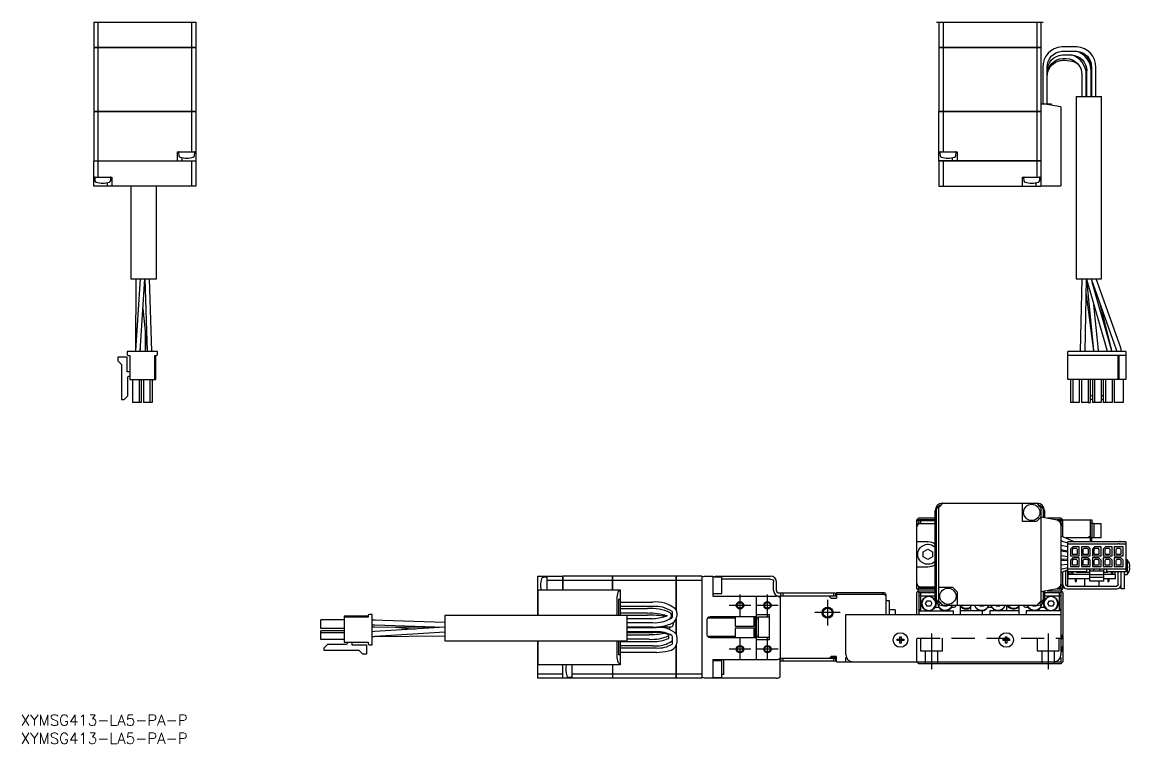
# Model space of a CAD drawing. Extents: x 0 to 640, y -8 to 361.
# Drawn here: x 0.4 to 304.1, y -8 to 190 of the extents above; entities that cross this region are included whole.
import ezdxf

# ---------------------------------------------------------------- set-up
doc = ezdxf.new("R2010")
doc.units = 0
doc.header["$LTSCALE"] = 0.5
doc.linetypes.add('CENTER', pattern=[50.8, 31.75, -6.35, 6.35, -6.35])
doc.linetypes.add('DASHED', pattern=[19.05, 12.7, -6.35])
for name, color, linetype in [('MSM_CENTER', 1, 'CENTER'), ('MSM_CONTINUOUS', 7, 'CONTINUOUS'), ('MSM_DASHED', 4, 'DASHED'), ('MSM_NARROW', 5, 'CONTINUOUS'), ('MSM_PART_NUMBER', 7, 'CONTINUOUS')]:
    doc.layers.add(name, color=color, linetype=linetype)
doc.styles.get("Standard").update_dxf_attribs({"font": 'txt.shx', "height": 1, "bigfont": 'bigfont.shx'})

msp = doc.modelspace()

# ---------------------------------------------------------------- linework, layer by layer
at = {"layer": 'MSM_CENTER'}
for p, q in [((197.23, 27), (197.23, 33)), ((204.73, 27), (204.73, 33)), ((221.23, 31.5), (221.23, 24.5)), ((200.23, 30), (194.23, 30)), ((207.73, 30), (201.73, 30)), ((224.73, 28), (217.73, 28)), ((249.73, 22.3), (249.73, 12.5)), ((281.73, 22.3), (281.73, 12.5)), ((197.23, 15), (197.23, 21)), ((204.73, 15), (204.73, 21)), ((200.23, 18), (194.23, 18)), ((207.73, 18), (201.73, 18))]:
    msp.add_line(p, q, dxfattribs=at)
at = {"layer": 'MSM_CONTINUOUS'}
for p, q in [((20, 190.01), (20, 183.02)), ((20, 190.01), (48, 190.01)), ((21.15, 190.01), (21.15, 183.02)), ((46.84, 190.01), (46.84, 183.02)), ((48, 190.01), (48, 183.02)), ((251.12, 190.01), (280.35, 190.01)), ((251.73, 190.01), (251.73, 183.02)), ((252.89, 190.01), (252.89, 183.02)), ((278.58, 190.01), (278.58, 183.02)), ((279.73, 190.01), (279.73, 183.02)), ((20, 183.02), (48, 183.02)), ((20, 183.01), (20, 165.52)), ((48, 183.01), (20, 183.01)), ((20.01, 183.01), (20.01, 183.02)), ((21.15, 183.01), (21.15, 165.52)), ((21.16, 183.01), (21.16, 183.02)), ((46.83, 183.01), (46.83, 183.02)), ((46.84, 183.01), (46.84, 165.52)), ((47.99, 183.01), (47.99, 183.02)), ((48, 183.01), (48, 165.52)), ((251.73, 183.02), (279.73, 183.02)), ((251.73, 183.01), (251.73, 165.52)), ((279.73, 183.01), (251.73, 183.01)), ((251.74, 183.01), (251.74, 183.02)), ((252.89, 183.01), (252.89, 165.52)), ((252.9, 183.01), (252.9, 183.02)), ((278.57, 183.01), (278.57, 183.02)), ((278.58, 183.01), (278.58, 165.52)), ((279.72, 183.01), (279.72, 183.02)), ((279.73, 183.01), (279.73, 145.01)), ((289.58, 183.21), (285.49, 183.21)), ((285.49, 182.01), (289.58, 182.01)), ((285.64, 181.01), (288.12, 181.01)), ((285.79, 180.01), (286.67, 180.01)), ((286.25, 179.53), (287.63, 179.41)), ((289.58, 181.99), (289.54, 182.01)), ((280.28, 177.61), (280.28, 167.61)), ((281.48, 167.61), (281.48, 177.61)), ((292.13, 177.32), (292.12, 177.34)), ((292.12, 177.34), (292.13, 177.32)), ((292.18, 176.61), (292.13, 177.32)), ((292.13, 177.32), (292.28, 176.11)), ((292.18, 169.61), (292.18, 176.61)), ((292.28, 176.61), (292.28, 169.61)), ((293.48, 169.61), (293.48, 176.61)), ((293.58, 177.61), (293.58, 169.61)), ((294.78, 169.61), (294.78, 177.61)), ((281.48, 175.12), (281.49, 175.36)), ((290.98, 175.61), (290.98, 169.61)), ((279.73, 167.61), (282.53, 167.61)), ((285.23, 166.74), (280.33, 167.61)), ((282.53, 167.61), (282.53, 167.22)), ((289.38, 169.61), (296.38, 169.61)), ((289.38, 169.61), (289.38, 119.61)), ((296.38, 119.61), (296.38, 169.61)), ((20, 165.52), (48, 165.52)), ((20, 165.51), (20, 151.91)), ((48, 165.51), (20, 165.51)), ((20.01, 165.51), (20.01, 165.52)), ((21.15, 165.51), (21.15, 151.91)), ((21.16, 165.51), (21.16, 165.52)), ((46.83, 165.51), (46.83, 165.52)), ((46.84, 165.51), (46.84, 154.41)), ((47.99, 165.51), (47.99, 165.52)), ((48, 165.51), (48, 151.91)), ((251.73, 165.52), (279.73, 165.52)), ((279.73, 165.51), (251.73, 165.51)), ((251.73, 151.91), (251.73, 165.51)), ((251.74, 165.51), (251.74, 165.52)), ((252.89, 165.51), (252.89, 154.41)), ((252.9, 165.51), (252.9, 165.52)), ((278.57, 165.51), (278.57, 165.52)), ((278.58, 165.51), (278.58, 151.91)), ((279.72, 165.51), (279.72, 165.52)), ((285.23, 166.74), (285.23, 145.11)), ((20, 151.91), (48, 151.91)), ((48, 151.9), (20, 151.9)), ((20, 145.01), (20, 151.9)), ((20.01, 151.91), (20.01, 151.9)), ((21.15, 151.9), (21.15, 147.51)), ((21.16, 151.91), (21.16, 151.9)), ((43, 154.41), (48, 154.41)), ((43, 151.91), (43, 154.41)), ((43.27, 154.19), (43.34, 153.42)), ((44.25, 151.91), (44.25, 152.84)), ((46.83, 151.91), (46.83, 151.9)), ((46.84, 151.9), (46.84, 145.01)), ((47.66, 153.42), (47.73, 154.19)), ((47.99, 151.91), (47.99, 151.9)), ((48, 151.9), (48, 145.01)), ((251.73, 154.41), (256.73, 154.41)), ((279.73, 151.91), (251.73, 151.91)), ((251.73, 151.9), (251.73, 145.01)), ((279.73, 151.9), (251.73, 151.9)), ((251.74, 151.91), (251.74, 151.9)), ((252, 154.19), (252.07, 153.42)), ((252.89, 151.9), (252.89, 145.01)), ((252.9, 151.91), (252.9, 151.9)), ((255.48, 151.91), (255.48, 152.84)), ((256.4, 153.42), (256.46, 154.19)), ((256.73, 154.41), (256.73, 151.91)), ((278.57, 151.91), (278.57, 151.9)), ((278.58, 151.9), (278.58, 147.51)), ((279.72, 151.91), (279.72, 151.9)), ((20, 147.51), (25, 147.51)), ((20.27, 147.3), (20.34, 146.53)), ((23.75, 145.01), (23.75, 145.95)), ((24.66, 146.53), (24.73, 147.3)), ((25, 147.51), (25, 145.01)), ((274.73, 147.51), (279.73, 147.51)), ((274.73, 145.01), (274.73, 147.51)), ((275, 147.3), (275.07, 146.53)), ((278.48, 145.01), (278.48, 145.95)), ((279.4, 146.53), (279.46, 147.3)), ((48, 145.01), (20, 145.01)), ((30.23, 145.01), (30.23, 119.61)), ((37.23, 119.61), (37.23, 145.01)), ((251.73, 145.01), (279.73, 145.01)), ((279.73, 145.11), (285.23, 145.11)), ((30.23, 119.61), (37.23, 119.61)), ((31.6, 119.61), (31.45, 99.94)), ((32.7, 119.61), (31.46, 99.81)), ((32.76, 99.73), (34, 119.59)), ((34, 119.61), (34.65, 99.68)), ((35.94, 99.72), (35.3, 119.61)), ((289.38, 119.61), (296.38, 119.61)), ((290.93, 119.61), (290.54, 99.71)), ((291.83, 99.69), (292.23, 119.61)), ((292.23, 119.52), (297.77, 100.1)), ((292.24, 119.48), (294.2, 99.88)), ((293.49, 119.61), (300.38, 100.2)), ((299.02, 100.46), (293.83, 118.67)), ((301.61, 100.64), (294.87, 119.61)), ((292.15, 115.3), (294.2, 99.85)), ((295.5, 100.01), (294.25, 112.42)), ((299.06, 100.37), (295.95, 112.68)), ((33.49, 111.45), (34.62, 99.89)), ((34.11, 105.13), (34.14, 100.27)), ((32.76, 99.61), (32.8, 100.39)), ((34.14, 100.27), (34.15, 99.61)), ((299.19, 99.61), (299.02, 100.46)), ((299.2, 99.61), (299.06, 100.37)), ((301.87, 99.61), (301.61, 100.64)), ((26.62, 98.06), (26.62, 97.06)), ((29.15, 98.06), (26.62, 98.06)), ((29.15, 94.21), (29.15, 98.06)), ((29.19, 99.61), (29.19, 98.89)), ((37.47, 99.61), (29.19, 99.61)), ((29.49, 98.59), (29.9, 98.59)), ((29.9, 98.59), (29.9, 91.96)), ((31.45, 99.94), (31.45, 99.61)), ((31.46, 99.81), (31.45, 99.61)), ((32.75, 99.61), (32.76, 99.73)), ((34.62, 99.89), (34.64, 99.61)), ((34.65, 99.68), (34.65, 99.61)), ((35.95, 99.61), (35.94, 99.72)), ((36.76, 98.59), (37.17, 98.59)), ((36.76, 91.96), (36.76, 98.59)), ((37.01, 91.96), (37.01, 98.59)), ((37.47, 98.89), (37.47, 99.61)), ((302.98, 99.61), (287.13, 99.61)), ((287.13, 91.96), (287.13, 99.61)), ((302.98, 98.59), (287.13, 98.59)), ((290.54, 99.71), (290.53, 99.61)), ((291.83, 99.61), (291.84, 99.76)), ((291.83, 99.61), (291.83, 99.69)), ((294.2, 99.88), (294.22, 99.61)), ((295.53, 99.61), (295.5, 100.01)), ((297.77, 100.1), (297.88, 99.61)), ((300.38, 100.21), (300.55, 99.61)), ((300.38, 100.2), (300.55, 99.61)), ((300.9, 91.96), (300.9, 98.59)), ((301.2, 91.96), (301.2, 98.59)), ((302.98, 99.61), (302.98, 91.96)), ((26.62, 97.06), (27.64, 96.04)), ((27.64, 96.04), (27.64, 86.5)), ((29.9, 94.06), (29.3, 94.06)), ((29.34, 87.5), (29.34, 92.63)), ((29.62, 92.91), (29.9, 92.91)), ((29.9, 91.96), (37.01, 91.96)), ((30.63, 91.96), (30.63, 85.61)), ((32.43, 91.96), (32.43, 85.61)), ((33.03, 91.96), (33.03, 85.61)), ((33.63, 91.96), (33.63, 85.61)), ((35.43, 91.96), (35.43, 85.61)), ((36.03, 91.96), (36.03, 85.61)), ((302.98, 91.96), (287.13, 91.96)), ((287.85, 91.96), (287.85, 85.61)), ((288.45, 91.96), (288.45, 85.61)), ((290.25, 91.96), (290.25, 85.61)), ((290.85, 91.96), (290.85, 85.61)), ((292.65, 91.96), (292.65, 85.61)), ((293.25, 91.96), (293.25, 85.61)), ((293.85, 91.96), (293.85, 85.61)), ((294.45, 91.96), (294.45, 85.61)), ((296.25, 91.96), (296.25, 85.61)), ((296.85, 91.96), (296.85, 85.61)), ((297.45, 91.96), (297.45, 85.61)), ((299.25, 91.96), (299.25, 85.61)), ((299.85, 91.96), (299.85, 85.61)), ((302.25, 91.96), (302.25, 85.61)), ((27.64, 86.5), (28.34, 86.5)), ((28.34, 86.5), (29.34, 87.5)), ((33.03, 85.61), (30.63, 85.61)), ((36.03, 85.61), (33.63, 85.61)), ((288.45, 85.61), (287.85, 85.61)), ((290.25, 85.61), (288.45, 85.61)), ((292.65, 85.61), (290.85, 85.61)), ((292.65, 85.61), (293.25, 85.61)), ((293.85, 87.5), (293.25, 87.5)), ((293.85, 86.5), (293.25, 86.5)), ((294.45, 85.61), (293.85, 85.61)), ((296.25, 85.61), (294.45, 85.61)), ((296.85, 87.5), (296.25, 87.5)), ((296.85, 86.5), (296.25, 86.5)), ((297.45, 85.61), (296.85, 85.61)), ((299.25, 85.61), (297.45, 85.61)), ((302.25, 85.61), (299.85, 85.61)), ((252.73, 58), (278.73, 58)), ((274.73, 53), (274.73, 58)), ((250.73, 32), (250.73, 56)), ((251.12, 32), (251.12, 56)), ((251.73, 31.15), (251.73, 56.84)), ((279.73, 56.85), (279.73, 31.15)), ((280.35, 56), (280.35, 54.19)), ((280.73, 56), (280.73, 54.12)), ((245.98, 53.75), (245.73, 53.5)), ((246.23, 53.5), (245.73, 53)), ((245.73, 34.5), (245.73, 53.5)), ((245.73, 52.5), (246.73, 52.5)), ((245.98, 53.75), (246.23, 54)), ((246.23, 53.5), (245.98, 53.75)), ((246.23, 54), (250.73, 54)), ((250.73, 53.5), (246.23, 53.5)), ((246.23, 52.5), (246.23, 53.3)), ((246.23, 53.3), (250.73, 53.3)), ((246.73, 53.3), (246.73, 52.5)), ((246.73, 52.5), (250.73, 52.5)), ((278.48, 53), (274.73, 53)), ((279.73, 54.3), (283.75, 53.59)), ((281.43, 54), (285.23, 54)), ((285.23, 53.5), (284.08, 53.5)), ((284.46, 53.3), (285.23, 53.3)), ((284.73, 53.06), (284.73, 53.3)), ((285.1, 52.5), (285.73, 52.5)), ((285.23, 54), (285.73, 53.5)), ((285.48, 53.75), (285.23, 53.5)), ((285.73, 53), (285.23, 53.5)), ((285.23, 53.3), (285.23, 52.5)), ((285.23, 51.82), (285.23, 36.18)), ((285.73, 53.5), (293.73, 53.5)), ((285.73, 48.89), (285.73, 53.5)), ((293.23, 53.5), (293.23, 47.47)), ((294.23, 52.5), (293.23, 52.5)), ((293.73, 53.5), (293.73, 52.5)), ((293.73, 52.5), (293.73, 48.5)), ((294.23, 52.5), (294.23, 48.5)), ((296.23, 52.4), (294.23, 52.4)), ((296.23, 48.6), (296.23, 52.4)), ((285.23, 49.1), (289.08, 47.47)), ((293.23, 49), (292.73, 48.5)), ((294.23, 48.6), (296.23, 48.6)), ((245.73, 47.5), (248.73, 47.5)), ((285.23, 47.73), (287.13, 47.12)), ((285.23, 46.48), (287.13, 46.11)), ((285.25, 47.79), (285.86, 47.53)), ((285.73, 47.57), (285.73, 47.59)), ((294.23, 48.5), (286.65, 48.5)), ((302.98, 47.47), (287.13, 47.47)), ((287.13, 39.19), (287.13, 47.47)), ((300.9, 46.76), (287.13, 46.76)), ((288.45, 46.03), (287.85, 45.43)), ((288.52, 45.58), (288.27, 45.33)), ((290.25, 46.03), (288.45, 46.03)), ((289.49, 45.58), (288.52, 45.58)), ((289.74, 45.33), (289.49, 45.58)), ((290.25, 43.63), (290.25, 46.03)), ((292.65, 46.03), (290.85, 46.03)), ((290.85, 46.03), (290.85, 43.63)), ((291.52, 45.58), (291.27, 45.33)), ((292.49, 45.58), (291.52, 45.58)), ((292.74, 45.33), (292.49, 45.58)), ((292.65, 46.03), (293.25, 45.43)), ((293.73, 47.47), (293.73, 48.5)), ((294.45, 46.03), (293.85, 45.43)), ((294.52, 45.58), (294.27, 45.33)), ((296.25, 46.03), (294.45, 46.03)), ((295.49, 45.58), (294.52, 45.58)), ((295.03, 47.47), (295.03, 47.5)), ((295.03, 47.5), (301.33, 47.5)), ((295.74, 45.33), (295.49, 45.58)), ((296.25, 43.63), (296.25, 46.03)), ((297.45, 46.03), (296.85, 45.43)), ((297.52, 45.58), (297.27, 45.33)), ((299.25, 46.03), (297.45, 46.03)), ((298.49, 45.58), (297.52, 45.58)), ((298.74, 45.33), (298.49, 45.58)), ((299.25, 43.63), (299.25, 46.03)), ((299.85, 46.03), (299.85, 43.63)), ((302.25, 46.03), (299.85, 46.03)), ((300.52, 45.58), (300.27, 45.33)), ((301.49, 45.58), (300.52, 45.58)), ((300.9, 46.76), (300.9, 46.86)), ((301.2, 46.86), (301.2, 46.76)), ((302.98, 46.76), (301.2, 46.76)), ((301.74, 45.33), (301.49, 45.58)), ((302.25, 43.63), (302.25, 46.03)), ((302.98, 47.47), (302.98, 39.19)), ((247.48, 44.72), (248.73, 45.44)), ((247.48, 43.28), (247.48, 44.72)), ((248.73, 42.56), (247.48, 43.28)), ((248.73, 45.44), (249.98, 44.72)), ((249.98, 43.28), (248.73, 42.56)), ((249.98, 44.72), (249.98, 43.28)), ((287.13, 44.89), (285.23, 45.26)), ((287.13, 44.6), (285.23, 44.88)), ((285.23, 43.66), (287.13, 43.39)), ((287.13, 42.63), (285.23, 42.59)), ((285.73, 45.16), (285.73, 44.8)), ((285.73, 42.6), (285.73, 42.31)), ((287.85, 45.43), (287.85, 43.63)), ((287.85, 43.63), (290.25, 43.63)), ((287.85, 42.43), (288.45, 43.03)), ((288.27, 45.33), (288.27, 44.08)), ((288.27, 44.08), (289.74, 44.08)), ((288.52, 42.58), (288.27, 42.33)), ((290.25, 43.03), (288.45, 43.03)), ((289.49, 42.58), (288.52, 42.58)), ((289.74, 42.33), (289.49, 42.58)), ((289.74, 44.08), (289.74, 45.33)), ((290.25, 40.63), (290.25, 43.03)), ((290.85, 43.63), (293.25, 43.63)), ((290.85, 43.03), (290.85, 40.63)), ((292.65, 43.03), (290.85, 43.03)), ((291.27, 45.33), (291.27, 44.08)), ((291.27, 44.08), (292.74, 44.08)), ((291.52, 42.58), (291.27, 42.33)), ((292.49, 42.58), (291.52, 42.58)), ((292.74, 42.33), (292.49, 42.58)), ((293.25, 42.43), (292.65, 43.03)), ((292.74, 44.08), (292.74, 45.33)), ((293.25, 43.63), (293.25, 45.43)), ((293.85, 45.43), (293.85, 43.63)), ((293.85, 43.63), (296.25, 43.63)), ((293.85, 43.03), (293.85, 40.63)), ((295.65, 43.03), (293.85, 43.03)), ((294.27, 45.33), (294.27, 44.08)), ((294.27, 44.08), (295.74, 44.08)), ((294.52, 42.58), (294.27, 42.33)), ((295.49, 42.58), (294.52, 42.58)), ((295.74, 42.33), (295.49, 42.58)), ((296.25, 42.43), (295.65, 43.03)), ((295.74, 44.08), (295.74, 45.33)), ((296.85, 45.43), (296.85, 43.63)), ((296.85, 43.63), (299.25, 43.63)), ((296.85, 43.03), (296.85, 40.63)), ((298.65, 43.03), (296.85, 43.03)), ((297.27, 45.33), (297.27, 44.08)), ((297.27, 44.08), (298.74, 44.08)), ((297.52, 42.58), (297.27, 42.33)), ((298.49, 42.58), (297.52, 42.58)), ((298.74, 42.33), (298.49, 42.58)), ((299.25, 42.43), (298.65, 43.03)), ((298.74, 44.08), (298.74, 45.33)), ((299.85, 43.63), (302.25, 43.63)), ((299.85, 43.03), (299.85, 40.63)), ((301.65, 43.03), (299.85, 43.03)), ((300.27, 45.33), (300.27, 44.08)), ((300.27, 44.08), (301.74, 44.08)), ((300.52, 42.58), (300.27, 42.33)), ((301.49, 42.58), (300.52, 42.58)), ((301.74, 42.33), (301.49, 42.58)), ((302.25, 42.43), (301.65, 43.03)), ((301.74, 44.08), (301.74, 45.33)), ((248.73, 40.5), (245.73, 40.5)), ((285.23, 42.27), (287.13, 42.43)), ((287.13, 41.22), (285.23, 41.06)), ((287.13, 40.25), (285.23, 39.83)), ((287.13, 39.7), (285.23, 38.9)), ((287.03, 39.5), (286.65, 39.5)), ((287.03, 39.5), (287.03, 35.5)), ((302.98, 39.9), (287.13, 39.9)), ((287.85, 42.43), (287.85, 40.63)), ((287.85, 40.63), (290.25, 40.63)), ((288.27, 42.33), (288.27, 41.08)), ((288.27, 41.08), (289.74, 41.08)), ((289.74, 41.08), (289.74, 42.33)), ((290.85, 40.63), (293.25, 40.63)), ((291.27, 42.33), (291.27, 41.08)), ((291.27, 41.08), (292.74, 41.08)), ((292.32, 39.19), (292.32, 39.9)), ((292.74, 41.08), (292.74, 42.33)), ((293.12, 36.62), (293.12, 39.65)), ((293.25, 40.63), (293.25, 42.43)), ((293.85, 40.63), (296.25, 40.63)), ((294.23, 39.34), (294.23, 39.9)), ((294.27, 42.33), (294.27, 41.08)), ((294.27, 41.08), (295.74, 41.08)), ((295.74, 41.08), (295.74, 42.33)), ((295.88, 39.34), (295.88, 39.9)), ((296.25, 40.63), (296.25, 42.43)), ((296.85, 40.63), (299.25, 40.63)), ((296.98, 36.62), (296.98, 39.65)), ((297.27, 42.33), (297.27, 41.08)), ((297.27, 41.08), (298.74, 41.08)), ((297.78, 39.19), (297.78, 39.9)), ((298.74, 41.08), (298.74, 42.33)), ((299.25, 40.63), (299.25, 42.43)), ((299.85, 40.63), (302.25, 40.63)), ((300.27, 42.33), (300.27, 41.08)), ((300.27, 41.08), (301.74, 41.08)), ((301.74, 41.08), (301.74, 42.33)), ((302.25, 40.63), (302.25, 42.43)), ((303.43, 42.5), (302.98, 42.5)), ((303.43, 42.5), (303.43, 38.5)), ((304, 41.39), (304.01, 41.39)), ((304, 40.32), (304, 40.68)), ((304, 40.68), (304.12, 40.68)), ((304.12, 40.32), (304, 40.32)), ((304.01, 39.61), (304, 39.61)), ((141.73, 38), (141.73, 27.23)), ((141.73, 38), (148.62, 38)), ((144.03, 37.73), (143.26, 37.66)), ((144.23, 38), (144.23, 34.3)), ((148.62, 36.85), (144.23, 36.85)), ((148.62, 34.3), (148.62, 38)), ((148.63, 37.99), (148.62, 37.99)), ((148.63, 36.84), (148.62, 36.84)), ((162.23, 38), (148.63, 38)), ((148.63, 38), (148.63, 34.3)), ((162.23, 36.85), (148.63, 36.85)), ((162.23, 34.3), (162.23, 38)), ((162.23, 37.99), (162.24, 37.99)), ((162.23, 36.85), (162.24, 36.85)), ((162.23, 36.84), (162.24, 36.84)), ((162.24, 38), (162.24, 34.3)), ((179.73, 38), (162.24, 38)), ((179.73, 36.85), (162.24, 36.85)), ((179.73, 36.85), (162.24, 36.85)), ((179.73, 38), (179.73, 28.73)), ((179.73, 37.99), (179.74, 37.99)), ((179.73, 36.85), (179.74, 36.85)), ((179.73, 36.84), (179.74, 36.84)), ((186.73, 38), (179.74, 38)), ((179.74, 28.71), (179.74, 38)), ((186.73, 36.85), (179.74, 36.85)), ((186.73, 38), (186.73, 10)), ((187.73, 38), (189.73, 38)), ((189.73, 38), (189.73, 32.5)), ((192.23, 37.75), (189.73, 37.75)), ((190.43, 37.75), (190.43, 38)), ((190.43, 38), (205.63, 38)), ((190.93, 38), (190.93, 37.75)), ((192.23, 33.25), (192.23, 37.75)), ((205.63, 37.2), (192.23, 37.2)), ((285.73, 34.5), (285.73, 39.11)), ((286.53, 35.7), (286.53, 39.45)), ((292.32, 39.19), (287.13, 39.19)), ((287.23, 37.3), (287.23, 38.5)), ((293.12, 38.5), (287.23, 38.5)), ((293.12, 37.3), (287.23, 37.3)), ((287.48, 38.5), (287.48, 39.19)), ((288.03, 38.5), (288.03, 39.05)), ((288.03, 39.05), (288.48, 39.05)), ((288.48, 39.19), (288.48, 38.5)), ((289.11, 37.3), (289.11, 36.5)), ((289.11, 36.5), (289.36, 36.5)), ((289.36, 37.3), (289.36, 36.5)), ((289.48, 39), (289.48, 39.19)), ((293.12, 39), (289.48, 39)), ((291.73, 37.3), (291.73, 35.3)), ((296.98, 39.34), (293.12, 39.34)), ((296.98, 38.34), (293.12, 38.34)), ((296.98, 37.64), (293.12, 37.64)), ((296.98, 36.62), (293.12, 36.62)), ((295.73, 35.3), (295.73, 36.62)), ((297.98, 39), (296.98, 39)), ((300.23, 38.5), (296.98, 38.5)), ((300.23, 37.3), (296.98, 37.3)), ((302.98, 39.19), (297.78, 39.19)), ((297.98, 39.19), (297.98, 39)), ((298.11, 37.3), (298.11, 36.5)), ((298.11, 36.5), (298.36, 36.5)), ((298.36, 37.3), (298.36, 36.5)), ((298.98, 39.19), (298.98, 38.5)), ((298.98, 39.05), (299.44, 39.05)), ((299.44, 38.5), (299.44, 39.05)), ((299.98, 39.19), (299.98, 38.5)), ((300.23, 37.3), (300.23, 38.5)), ((300.93, 35.7), (300.93, 39.19)), ((301.73, 34.5), (301.73, 39.19)), ((302.53, 39.19), (302.53, 34.5)), ((302.53, 38.5), (303.43, 38.5)), ((141.83, 34.25), (141.73, 34.25)), ((141.83, 34.3), (141.83, 27.23)), ((141.83, 34.3), (164.33, 34.3)), ((164.33, 34.19), (163.73, 33.59)), ((164.33, 34.19), (163.73, 33.59)), ((164.33, 34.3), (164.33, 27.23)), ((206.43, 34.1), (206.43, 36.4)), ((207.23, 34.1), (207.23, 36.4)), ((223.73, 33.5), (223.73, 32)), ((223.73, 33.5), (236.73, 33.5)), ((236.62, 33), (236.12, 33.5)), ((236.73, 33.5), (237.23, 33)), ((245.73, 35.5), (245.93, 35.5)), ((245.73, 34.5), (250.73, 34.5)), ((245.73, 34.5), (245.98, 34.25)), ((246.23, 34), (245.73, 33.5)), ((245.73, 27.5), (245.73, 33.5)), ((245.98, 34.25), (246.23, 34.5)), ((246.23, 34), (245.98, 34.25)), ((246.23, 33.5), (245.98, 33.75)), ((246.23, 34.7), (246.23, 35.23)), ((250.73, 34.7), (246.23, 34.7)), ((246.23, 34), (250.73, 34)), ((246.23, 33.5), (250.73, 33.5)), ((246.23, 33.5), (246.23, 27.5)), ((246.73, 35.1), (246.73, 34.7)), ((246.73, 35.1), (250.73, 35.1)), ((246.73, 33.5), (246.73, 28.5)), ((251.73, 35), (255.48, 35)), ((256.73, 33.75), (256.73, 30)), ((283.75, 34.41), (279.73, 33.7)), ((280.35, 33.81), (280.35, 32)), ((280.73, 33.88), (280.73, 32)), ((280.73, 33.5), (285.23, 33.5)), ((281.43, 34), (285.23, 34)), ((284.08, 34.5), (285.73, 34.5)), ((285.23, 34.7), (284.46, 34.7)), ((284.73, 34.7), (284.73, 34.94)), ((284.73, 33.5), (284.73, 28.5)), ((285.23, 35.23), (285.23, 34.7)), ((285.23, 34.5), (285.48, 34.25)), ((285.73, 34.5), (285.23, 34)), ((285.73, 33.5), (285.23, 34)), ((285.48, 33.75), (285.23, 33.5)), ((285.23, 33.5), (285.23, 16.5)), ((285.53, 35.5), (285.73, 35.5)), ((285.73, 33.5), (285.73, 22)), ((286.59, 35.5), (287.03, 35.5)), ((286.93, 35.3), (300.53, 35.3)), ((286.93, 34.5), (300.53, 34.5)), ((302.53, 34.5), (301.73, 34.5)), ((163.47, 31.82), (163.47, 27.23)), ((164.33, 31.6), (163.95, 31.6)), ((163.95, 31.6), (163.95, 27.23)), ((164.33, 30.9), (173.33, 30.9)), ((189.73, 33.25), (192.23, 33.25)), ((189.73, 32.5), (207.23, 32.5)), ((201.73, 26.87), (201.73, 32.5)), ((223.43, 33.3), (208.03, 33.3)), ((223.43, 32.5), (208.03, 32.5)), ((208.23, 32.5), (208.23, 15.5)), ((208.43, 32.5), (208.43, 33.3)), ((208.93, 33.3), (208.93, 32.5)), ((222.23, 32), (221.73, 32.5)), ((222.23, 32), (223.73, 32)), ((222.93, 32.5), (222.93, 33.3)), ((223.43, 33.3), (223.43, 32.5)), ((236.62, 33), (223.73, 33)), ((237.23, 32.69), (236.62, 33)), ((237.23, 33), (237.23, 27.5)), ((238.23, 31.25), (237.23, 31.25)), ((238.23, 27.5), (238.23, 31.25)), ((250.73, 32.5), (246.23, 32.5)), ((248.12, 30.5), (248.55, 31.25)), ((248.55, 29.75), (248.12, 30.5)), ((248.55, 31.25), (249.42, 31.25)), ((249.42, 31.25), (249.85, 30.5)), ((249.85, 30.5), (249.42, 29.75)), ((250.8, 31.5), (250.72, 31.5)), ((280.75, 31.5), (280.67, 31.5)), ((285.23, 32.5), (280.73, 32.5)), ((281.62, 30.5), (282.05, 31.25)), ((282.05, 29.75), (281.62, 30.5)), ((282.05, 31.25), (282.92, 31.25)), ((282.92, 31.25), (283.35, 30.5)), ((283.35, 30.5), (282.92, 29.75)), ((96.33, 27.47), (95.61, 27.47)), ((96.33, 19.19), (96.33, 27.47)), ((173.33, 29.7), (164.33, 29.7)), ((164.33, 29.1), (171.85, 29.1)), ((171.85, 27.9), (164.33, 27.9)), ((178.73, 26.98), (178.73, 27.95)), ((179.93, 27.95), (179.93, 27)), ((201.73, 27.5), (205.23, 27.5)), ((205.23, 27.5), (205.23, 20.5)), ((226.23, 16.5), (226.23, 27.5)), ((226.23, 27.5), (285.23, 27.5)), ((239.73, 28.75), (238.23, 28.75)), ((239.73, 28.75), (239.73, 27.5)), ((246.73, 28.5), (246.23, 29)), ((246.23, 28.5), (255.73, 28.5)), ((249.42, 29.75), (248.55, 29.75)), ((250.72, 29.5), (251.75, 29.5)), ((278.73, 30), (252.73, 30)), ((253.05, 29.75), (252.91, 30)), ((253.92, 29.75), (253.05, 29.75)), ((254.06, 30), (253.92, 29.75)), ((255.22, 29.5), (255.73, 29.5)), ((255.73, 27.5), (255.73, 28.5)), ((257.73, 27.5), (257.73, 30)), ((263.73, 28.5), (257.73, 28.5)), ((260.43, 30), (260.43, 28.5)), ((263.05, 29.75), (262.91, 30)), ((263.92, 29.75), (263.05, 29.75)), ((263.73, 27.5), (263.73, 28.5)), ((264.06, 30), (263.92, 29.75)), ((265.22, 29.5), (266.25, 29.5)), ((265.73, 28.5), (265.73, 27.5)), ((273.73, 28.5), (265.73, 28.5)), ((267.55, 29.75), (267.41, 30)), ((268.42, 29.75), (267.55, 29.75)), ((268.56, 30), (268.42, 29.75)), ((270.43, 28.5), (270.43, 30)), ((273.73, 27.5), (273.73, 30)), ((275.73, 29.5), (276.25, 29.5)), ((285.23, 28.5), (275.73, 28.5)), ((275.73, 28.5), (275.73, 27.5)), ((277.55, 29.75), (277.41, 30)), ((278.42, 29.75), (277.55, 29.75)), ((278.56, 30), (278.42, 29.75)), ((279.72, 29.5), (280.75, 29.5)), ((282.92, 29.75), (282.05, 29.75)), ((285.23, 29), (284.73, 28.5)), ((82.33, 23.63), (82.33, 26.03)), ((88.68, 26.03), (82.33, 26.03)), ((88.68, 27.01), (88.68, 19.9)), ((95.31, 27.01), (88.68, 27.01)), ((95.31, 26.76), (88.68, 26.76)), ((95.31, 27.17), (95.31, 26.76)), ((96.45, 25.94), (96.33, 25.95)), ((97.17, 25.92), (96.33, 25.94)), ((96.33, 24.64), (97.13, 24.62)), ((116.33, 25.3), (96.45, 25.94)), ((97.13, 24.62), (116.33, 24)), ((116.33, 27.23), (116.33, 20.23)), ((166.33, 27.23), (116.33, 27.23)), ((164.33, 27.3), (171.87, 27.3)), ((166.33, 20.23), (166.33, 27.23)), ((166.33, 26.35), (171.78, 26.35)), ((166.33, 25.25), (173.33, 25.25)), ((171.75, 26.35), (171.8, 26.35)), ((177.21, 27.17), (177.27, 27.33)), ((178.4, 26.92), (178.32, 26.72)), ((178.41, 26.96), (178.4, 26.92)), ((178.77, 25.17), (178.9, 24.99)), ((178.9, 24.99), (178.93, 24.79)), ((179.73, 26.32), (179.73, 22.12)), ((179.74, 22.1), (179.74, 26.35)), ((188.23, 21.9), (188.23, 26.1)), ((195.93, 26.5), (188.34, 26.5)), ((189.03, 26.9), (201.43, 26.9)), ((195.93, 26.9), (195.93, 24.25)), ((201.13, 24.25), (201.13, 26.9)), ((201.43, 26.5), (201.13, 26.5)), ((201.43, 21.5), (201.43, 26.5)), ((201.63, 26.3), (201.43, 26.5)), ((201.63, 26.88), (201.63, 21.12)), ((201.64, 26.87), (201.73, 26.84)), ((201.73, 26.87), (201.64, 26.87)), ((202.23, 26.75), (202.23, 21.25)), ((205.23, 26.75), (202.23, 26.75)), ((88.68, 23.63), (82.33, 23.63)), ((88.68, 23.03), (82.33, 23.03)), ((82.33, 20.63), (82.33, 23.03)), ((88.68, 22.43), (82.33, 22.43)), ((96.33, 24.15), (97, 24.14)), ((97.11, 22.8), (96.33, 22.76)), ((96.33, 21.46), (97.2, 21.5)), ((96.33, 21.45), (96.94, 21.45)), ((96.33, 21.45), (96.67, 21.45)), ((96.67, 21.45), (116.33, 21.6)), ((97, 24.14), (116.31, 24)), ((116.32, 24), (97.11, 22.8)), ((97.2, 21.5), (116.33, 22.7)), ((101.85, 24.11), (108.18, 23.49)), ((173.33, 24.05), (166.33, 24.05)), ((166.33, 23.95), (174.33, 23.95)), ((174.33, 22.75), (166.33, 22.75)), ((173.33, 22.5), (166.33, 22.5)), ((166.33, 21.9), (172.33, 21.9)), ((175.39, 22.57), (173.33, 22.5)), ((177.73, 21.06), (177.73, 21.79)), ((177.93, 23.64), (177.88, 23.41)), ((177.93, 24.13), (177.93, 24.08)), ((177.93, 24.08), (177.93, 23.67)), ((177.93, 23.67), (177.93, 23.64)), ((178.73, 19.65), (178.73, 21.4)), ((179.93, 21.4), (179.93, 19.65)), ((188.34, 21.5), (195.93, 21.5)), ((195.93, 24.25), (201.13, 24.25)), ((201.13, 23.75), (195.93, 23.75)), ((195.93, 23.75), (195.93, 21.1)), ((201.13, 21.1), (201.13, 23.75)), ((201.13, 21.5), (201.43, 21.5)), ((201.43, 21.5), (201.63, 21.7)), ((241.05, 21.39), (241.41, 21.39)), ((241.05, 20.68), (241.05, 21.39)), ((241.41, 21.39), (241.41, 20.68)), ((270.05, 21.39), (270.41, 21.39)), ((270.05, 20.68), (270.05, 21.39)), ((270.41, 21.39), (270.41, 20.68)), ((285.23, 22), (285.48, 21.75)), ((285.23, 21.5), (285.73, 22)), ((285.23, 21.4), (285.33, 21.4)), ((285.63, 21.9), (285.63, 21.7)), ((285.63, 21.8), (285.73, 21.7)), ((285.73, 21.7), (285.73, 14.5)), ((88.68, 20.63), (82.33, 20.63)), ((83.22, 18.34), (84.22, 19.34)), ((83.22, 17.64), (83.22, 18.34)), ((84.22, 19.34), (89.35, 19.34)), ((88.68, 19.9), (95.31, 19.9)), ((89.63, 19.62), (89.63, 19.9)), ((90.78, 19.9), (90.78, 19.3)), ((90.93, 19.15), (94.78, 19.15)), ((94.78, 19.15), (94.78, 16.62)), ((95.31, 19.9), (95.31, 19.49)), ((95.61, 19.19), (96.33, 19.19)), ((116.33, 20.23), (166.33, 20.23)), ((141.73, 20.23), (141.73, 10)), ((141.83, 20.23), (141.83, 13.7)), ((163.47, 20.23), (163.47, 16.18)), ((163.95, 20.23), (163.95, 16.4)), ((164.33, 20.23), (164.33, 13.7)), ((164.33, 20.1), (173.33, 20.1)), ((173.33, 18.9), (164.33, 18.9)), ((164.33, 18.3), (174.33, 18.3)), ((172.33, 20.7), (166.33, 20.7)), ((179.73, 10), (179.73, 19.03)), ((179.74, 19.05), (179.74, 10)), ((201.43, 21.1), (189.03, 21.1)), ((201.72, 21.15), (201.64, 21.13)), ((201.73, 21.13), (201.64, 21.13)), ((201.73, 15.1), (201.73, 21.13)), ((205.23, 20.5), (201.73, 20.5)), ((202.23, 21.25), (205.23, 21.25)), ((240.35, 20.32), (240.35, 20.68)), ((240.35, 20.68), (241.05, 20.68)), ((241.05, 20.32), (240.35, 20.32)), ((241.06, 20.67), (241.05, 20.68)), ((241.06, 20.33), (241.05, 20.32)), ((241.05, 19.61), (241.05, 20.32)), ((241.41, 19.61), (241.05, 19.61)), ((241.06, 20.67), (241.4, 20.67)), ((241.06, 20.33), (241.06, 20.67)), ((241.4, 20.33), (241.06, 20.33)), ((241.4, 20.67), (241.41, 20.68)), ((241.4, 20.67), (241.4, 20.33)), ((241.4, 20.33), (241.41, 20.32)), ((241.41, 20.68), (242.12, 20.68)), ((241.41, 20.32), (241.41, 19.61)), ((242.12, 20.32), (241.41, 20.32)), ((242.12, 20.68), (242.12, 20.32)), ((269.35, 20.32), (269.35, 20.68)), ((269.35, 20.68), (270.05, 20.68)), ((270.05, 20.32), (269.35, 20.32)), ((270.06, 20.67), (270.05, 20.68)), ((270.06, 20.33), (270.05, 20.32)), ((270.05, 19.61), (270.05, 20.32)), ((270.41, 19.61), (270.05, 19.61)), ((270.06, 20.67), (270.4, 20.67)), ((270.06, 20.33), (270.06, 20.67)), ((270.4, 20.33), (270.06, 20.33)), ((270.4, 20.67), (270.41, 20.68)), ((270.4, 20.67), (270.4, 20.33)), ((270.4, 20.33), (270.41, 20.32)), ((270.41, 20.68), (271.12, 20.68)), ((271.12, 20.32), (270.41, 20.32)), ((270.41, 20.32), (270.41, 19.61)), ((271.12, 20.68), (271.12, 20.32)), ((285.73, 21.2), (285.23, 21.2)), ((285.23, 21), (285.73, 21)), ((285.73, 21), (285.23, 20.5)), ((285.53, 18.5), (285.23, 18.5)), ((285.53, 17.3), (285.53, 18.5)), ((92.76, 17.64), (83.22, 17.64)), ((93.78, 16.62), (92.76, 17.64)), ((94.78, 16.62), (93.78, 16.62)), ((164.33, 16.4), (163.95, 16.4)), ((174.33, 17.1), (164.33, 17.1)), ((208.23, 15.5), (223.43, 15.5)), ((208.23, 10.38), (208.23, 15.48)), ((208.43, 14.7), (208.43, 15.5)), ((208.93, 15.5), (208.93, 14.7)), ((221.73, 15.5), (222.23, 16)), ((221.98, 15.75), (223.73, 15.75)), ((223.73, 16), (222.23, 16)), ((222.93, 14.7), (222.93, 15.5)), ((223.43, 15.5), (223.43, 14.7)), ((223.73, 14.5), (223.73, 16)), ((226.23, 14.5), (226.23, 15.7)), ((285.53, 17.3), (285.23, 17.3)), ((285.23, 15.7), (285.23, 14.5)), ((164.33, 13.7), (141.83, 13.7)), ((148.62, 10), (148.62, 13.7)), ((148.63, 10), (148.63, 13.7)), ((151.13, 13.7), (151.13, 10)), ((162.23, 13.7), (162.23, 10)), ((162.24, 13.7), (162.24, 10)), ((163.73, 14.41), (164.33, 13.81)), ((163.73, 14.41), (164.33, 13.81)), ((189.73, 15.1), (207.23, 15.1)), ((189.73, 15.1), (189.73, 10)), ((192.23, 14.75), (189.73, 14.75)), ((192.23, 10.25), (192.23, 14.75)), ((192.73, 15.1), (192.73, 11.05)), ((223.43, 14.7), (208.43, 14.7)), ((223.73, 14.5), (285.23, 14.5)), ((245.73, 14.5), (246.23, 14)), ((245.98, 14.25), (246.23, 14.5)), ((285.23, 14), (246.23, 14)), ((285.23, 14.5), (285.48, 14.25)), ((285.23, 14), (285.73, 14.5)), ((148.62, 11.15), (141.73, 11.15)), ((148.62, 10), (141.73, 10)), ((148.63, 11.15), (148.62, 11.15)), ((148.63, 10.01), (148.62, 10.01)), ((162.23, 10), (148.63, 10)), ((150.15, 10.34), (150.92, 10.27)), ((162.23, 11.15), (151.13, 11.15)), ((162.23, 11.16), (162.24, 11.16)), ((162.23, 11.15), (162.24, 11.15)), ((162.23, 10.01), (162.24, 10.01)), ((179.73, 11.15), (162.24, 11.15)), ((179.73, 11.15), (162.24, 11.15)), ((179.73, 10), (162.24, 10)), ((179.73, 11.16), (179.74, 11.16)), ((179.73, 11.15), (179.74, 11.15)), ((179.73, 10.01), (179.74, 10.01)), ((186.73, 11.15), (179.74, 11.15)), ((186.73, 10), (179.74, 10)), ((207.23, 10), (187.73, 10)), ((189.73, 10.25), (192.23, 10.25)), ((192.73, 11.05), (192.23, 11.05))]:
    msp.add_line(p, q, dxfattribs=at)
for centre, radius in [((277.23, 55.5), 2.23), ((254.23, 32.5), 2.23), ((197.23, 30), 0.783), ((204.73, 30), 0.783), ((248.98, 30.5), 2), ((282.48, 30.5), 2), ((221.23, 28), 1.23), ((241.23, 20.5), 2), ((270.23, 20.5), 2), ((197.23, 18), 0.783), ((204.73, 18), 0.783)]:
    msp.add_circle(centre, radius, dxfattribs=at)
at = {"layer": 'MSM_CONTINUOUS', "extrusion": (0, 0, -1)}
for centre in [(-248.98, 30.5), (-282.48, 30.5)]:
    msp.add_circle(centre, 1.9, dxfattribs=at)
at = {"layer": 'MSM_CONTINUOUS'}
for centre, radius, start, end in [((285.69, 177.8), 5.41, 92.1863, 182.0343), ((289.38, 177.8), 5.41, 357.9067, 87.8727), ((286.6, 175.63), 5.59, 359.7079, 74.0346), ((287.91, 176.68), 5.57, 359.2277, 72.6191), ((43.47, 154.21), 0.2, 90, 185), ((43.83, 153.46), 0.5, 185, 252.3708), ((45.5, 158.71), 6, 252.3708, 287.6292), ((47.17, 153.46), 0.5, 287.6292, 355), ((47.53, 154.21), 0.2, 355, 90), ((252.2, 154.21), 0.2, 90, 185), ((252.57, 153.46), 0.5, 185, 252.3708), ((254.23, 158.71), 6, 252.3708, 287.6292), ((255.9, 153.46), 0.5, 287.6292, 355), ((256.26, 154.21), 0.2, 355, 90), ((20.47, 147.32), 0.2, 108.1949, 185), ((20.83, 146.57), 0.5, 185, 252.3708), ((22.5, 151.82), 6, 252.3708, 287.6292), ((24.17, 146.57), 0.5, 287.6292, 355), ((24.53, 147.32), 0.2, 355, 71.8051), ((275.2, 147.32), 0.2, 108.1949, 185), ((275.57, 146.57), 0.5, 185, 252.3708), ((277.23, 151.82), 6, 252.3708, 287.6292), ((278.9, 146.57), 0.5, 287.6292, 355), ((279.26, 147.32), 0.2, 355, 71.8051), ((29.49, 98.89), 0.3, 180, 270), ((37.17, 98.89), 0.3, 270, 360), ((252.73, 56), 2, 90, 180), ((278.73, 56), 2, 0, 90), ((246.73, 51.5), 1, 90, 180), ((284.73, 51.5), 1, 0, 66.553), ((301.33, 46.3), 1.2, 76.808, 90), ((300.93, 40.5), 3.2, 16.1225, 38.6822), ((300.93, 40.5), 3.2, 321.3178, 343.8775), ((300.93, 40.5), 3.19, 3.2297, 16.1067), ((300.93, 40.5), 3.19, 343.8933, 356.7703), ((148.54, 35.5), 6, 162.3708, 191.537), ((143.3, 37.17), 0.5, 95, 162.3708), ((144.04, 37.53), 0.2, 18.1949, 95), ((205.63, 36.4), 1.6, 0, 90), ((167.97, 32.06), 4.51, 160.1241, 183.0435), ((208.03, 34.1), 1.6, 180, 270), ((246.73, 36.1), 1, 180, 270), ((284.73, 36.1), 1, 278.5151, 0), ((286.93, 35.7), 1.2, 180, 270), ((300.53, 35.7), 1.2, 270, 0), ((174.09, 22.19), 8.74, 51.6765, 94.9803), ((207.23, 31), 1.5, 48.1897, 90), ((252.73, 32), 2, 180, 270), ((253.48, 30.5), 2, 181.777, 345.5225), ((277.98, 30.5), 2, 194.4775, 358.223), ((278.73, 32), 2, 270, 0), ((95.61, 27.17), 0.3, 90, 180), ((172.77, 16.4), 12.73, 65.3814, 94.1546), ((174.08, 22.01), 7.72, 54.3313, 95.5619), ((177.47, 27.21), 0.978, 345.1348, 51.2961), ((178.12, 27.88), 0.622, 6.9392, 41.0969), ((178.21, 27.92), 1.72, 1.1046, 40.9976), ((255.73, 30.5), 1, 270, 329.9999), ((259.23, 31), 2, 221.4096, 306.8699), ((263.48, 30.5), 2, 194.4775, 345.5225), ((267.98, 30.5), 2, 194.4775, 345.5225), ((272.23, 31), 2, 210, 318.5904), ((275.73, 30.5), 1, 210.0001, 270), ((172.52, 40.1), 13.77, 267.0004, 267.0016), ((172.61, 0.44), 26.87, 81.1484, 91.5762), ((172.52, 40.1), 13.77, 272.8028, 287.8241), ((173.91, 33.88), 8.65, 266.1439, 301.4476), ((173.53, 36.98), 12.93, 269.1445, 288.5736), ((176.69, 27.83), 0.846, 273.0873, 308.5311), ((177.22, 27.44), 2.75, 278.9432, 350.7276), ((177.2, 27.17), 1.21, 310.2216, 338.1544), ((178.31, 24.77), 0.622, 275.0583, 1.8855), ((177.87, 27.19), 0.889, 308.882, 346.1339), ((201.43, 26.1), 0.8, 359.9993, 68.456), ((173.17, 31.63), 10.96, 265.615, 294.1334), ((174.61, 94.03), 69.98, 269.4917, 273.0744), ((172.63, 8.7), 14.15, 69.6946, 83.3429), ((175.18, 17.57), 6.43, 44.963, 97.5807), ((174.81, 15.64), 7.13, 58.56, 93.8379), ((177.19, 21.38), 0.679, 37.4987, 59.8257), ((177.5, 21.85), 0.266, 304.411, 329.3913), ((178.26, 21.32), 0.476, 8.6138, 56.2676), ((178.48, 21.38), 1.45, 0.4058, 30.4027), ((201.43, 21.9), 0.8, 291.0178, 0.0007), ((285.33, 21.7), 0.3, 270, 0), ((89.35, 19.62), 0.28, 270, 0), ((90.93, 19.3), 0.15, 180, 270), ((95.61, 19.49), 0.3, 180, 270), ((173.86, 28.8), 8.72, 266.5414, 295.3793), ((174.2, 27.31), 8.45, 264.0847, 275.9153), ((174.84, 25.14), 6.86, 265.7338, 303.1423), ((174.27, 26.1), 7.25, 276.3701, 308.0137), ((177.38, 20.13), 2.6, 274.529, 349.4489), ((176.81, 21.89), 1.25, 309.0936, 317.7837), ((178.23, 19.76), 0.517, 315.2404, 348.1418), ((168.11, 15.96), 4.64, 177.287, 199.5454), ((174.45, 28.49), 11.39, 269.4263, 285.9737), ((207.23, 16.6), 1.5, 270, 311.8103), ((228.23, 16.5), 2, 180, 270), ((283.23, 16.5), 2, 270, 0), ((155.43, 12.5), 6, 168.463, 197.6291), ((150.19, 10.83), 0.5, 197.6292, 265), ((150.93, 10.47), 0.2, 265, 360), ((207.23, 11.5), 1.5, 270, 311.8103)]:
    msp.add_arc(centre, radius, start, end, dxfattribs=at)
at = {"layer": 'MSM_CONTINUOUS', "extrusion": (0, 0, -1)}
for centre, radius, start, end in [((-285.7, 177.79), 4.22, 357.4296, 87.1458), ((-285.77, 176.72), 4.29, 358.4433, 88.358), ((-285.84, 175.65), 4.36, 359.4143, 89.4108), ((-285.87, 175.16), 4.39, 359.8692, 94.9179), ((-286.63, 175.65), 4.36, 90.6063, 180.5686), ((-287.25, 175.05), 4.37, 95.0458, 127.0419), ((-288, 176.72), 4.29, 91.6879, 181.5108), ((-289.37, 177.79), 4.22, 92.931, 182.4936), ((-288.14, 176.71), 5.45, 113.9954, 178.8909), ((-29.3, 94.21), 0.15, 270, 0), ((-29.62, 92.63), 0.28, 0, 90), ((-265.73, 44), 19, 42.5364, 47.4636), ((-265.73, 44), 19, 132.5364, 137.4626), ((-252.73, 56), 1.62, 0, 80.2833), ((-278.73, 56), 1.62, 99.7264, 180), ((-265.69, 67.05), 19, 222.3336, 227.6664), ((-283.43, 51.82), 1.8, 100, 180), ((-248.73, 44), 2.75, 223.3418, 136.6582), ((-248.73, 44), 3.5, 90, 124.8499), ((-301.05, 46.86), 0.15, 0, 180), ((-282.73, 44), 2.75, 155.38, 161.7789), ((-248.73, 44), 3.5, 235.1501, 270), ((-292.87, 39.65), 0.25, 90, 180), ((-297.23, 39.65), 0.25, 0, 90), ((-187.73, 36.5), 1.5, 48.1897, 90), ((-205.63, 36.4), 0.8, 90, 180), ((-208.03, 34.1), 0.8, 270, 0), ((-242.69, 20.95), 19, 132.3336, 137.6664), ((-283.43, 36.18), 1.8, 180, 260), ((-286.93, 35.7), 0.4, 270, 0), ((-300.53, 35.7), 0.4, 180, 270), ((-252.73, 32), 1.62, 279.7266, 0), ((-265.73, 44), 19, 312.5374, 317.4636), ((-265.73, 44), 19, 222.5374, 227.4626), ((-278.73, 32), 1.62, 180, 260.2637), ((-172.62, 14.14), 13.78, 86.7908, 109.3093), ((-253.48, 30.5), 1.9, 195.2576, 355.7768), ((-259.23, 31), 1.9, 230.8333, 322.1364), ((-263.48, 30.5), 1.9, 195.2576, 344.7425), ((-267.98, 30.5), 1.9, 195.2576, 344.7425), ((-272.23, 31), 1.9, 217.8636, 328.2431), ((-277.98, 30.5), 1.9, 184.2233, 344.7425), ((-172.54, 51.62), 25.29, 268.5191, 271.6777), ((-189.03, 26.1), 0.8, 0, 90), ((-201.43, 26.1), 0.8, 90, 105.1266), ((-172.76, 37.69), 15.8, 256.5872, 271.5576), ((-173.81, 10.56), 13.5, 87.9949, 95.1375), ((-189.03, 21.9), 0.8, 270, 0), ((-201.43, 21.9), 0.8, 254.8734, 270), ((-187.73, 11.5), 1.5, 270, 311.8103)]:
    msp.add_arc(centre, radius, start, end, dxfattribs=at)
at = {"layer": 'MSM_DASHED'}
for p, q in [((245.73, 14.5), (245.73, 21)), ((245.73, 21), (285.23, 21)), ((246.73, 21), (246.73, 17.5)), ((252.73, 17.5), (252.73, 21)), ((278.73, 21), (278.73, 17.5)), ((284.73, 17.5), (284.73, 21)), ((246.73, 17.5), (252.73, 17.5)), ((247.98, 17.5), (247.98, 14)), ((251.48, 14), (251.48, 17.5)), ((278.73, 17.5), (284.73, 17.5)), ((279.98, 17.5), (279.98, 14)), ((283.48, 14), (283.48, 17.5))]:
    msp.add_line(p, q, dxfattribs=at)
at = {"layer": 'MSM_NARROW'}
for centre, radius in [((197.23, 30), 1), ((204.73, 30), 1), ((221.23, 28), 1.5), ((197.23, 18), 1), ((204.73, 18), 1)]:
    msp.add_circle(centre, radius, dxfattribs=at)

# ---------------------------------------------------------------- texts
at = {"layer": 'MSM_PART_NUMBER'}
for p in [(0, -3), (0, -8)]:
    msp.add_text('XYMSG413-LA5-PA-P', height=3, dxfattribs=at).set_placement(p)

doc.saveas('drawing.dxf')
